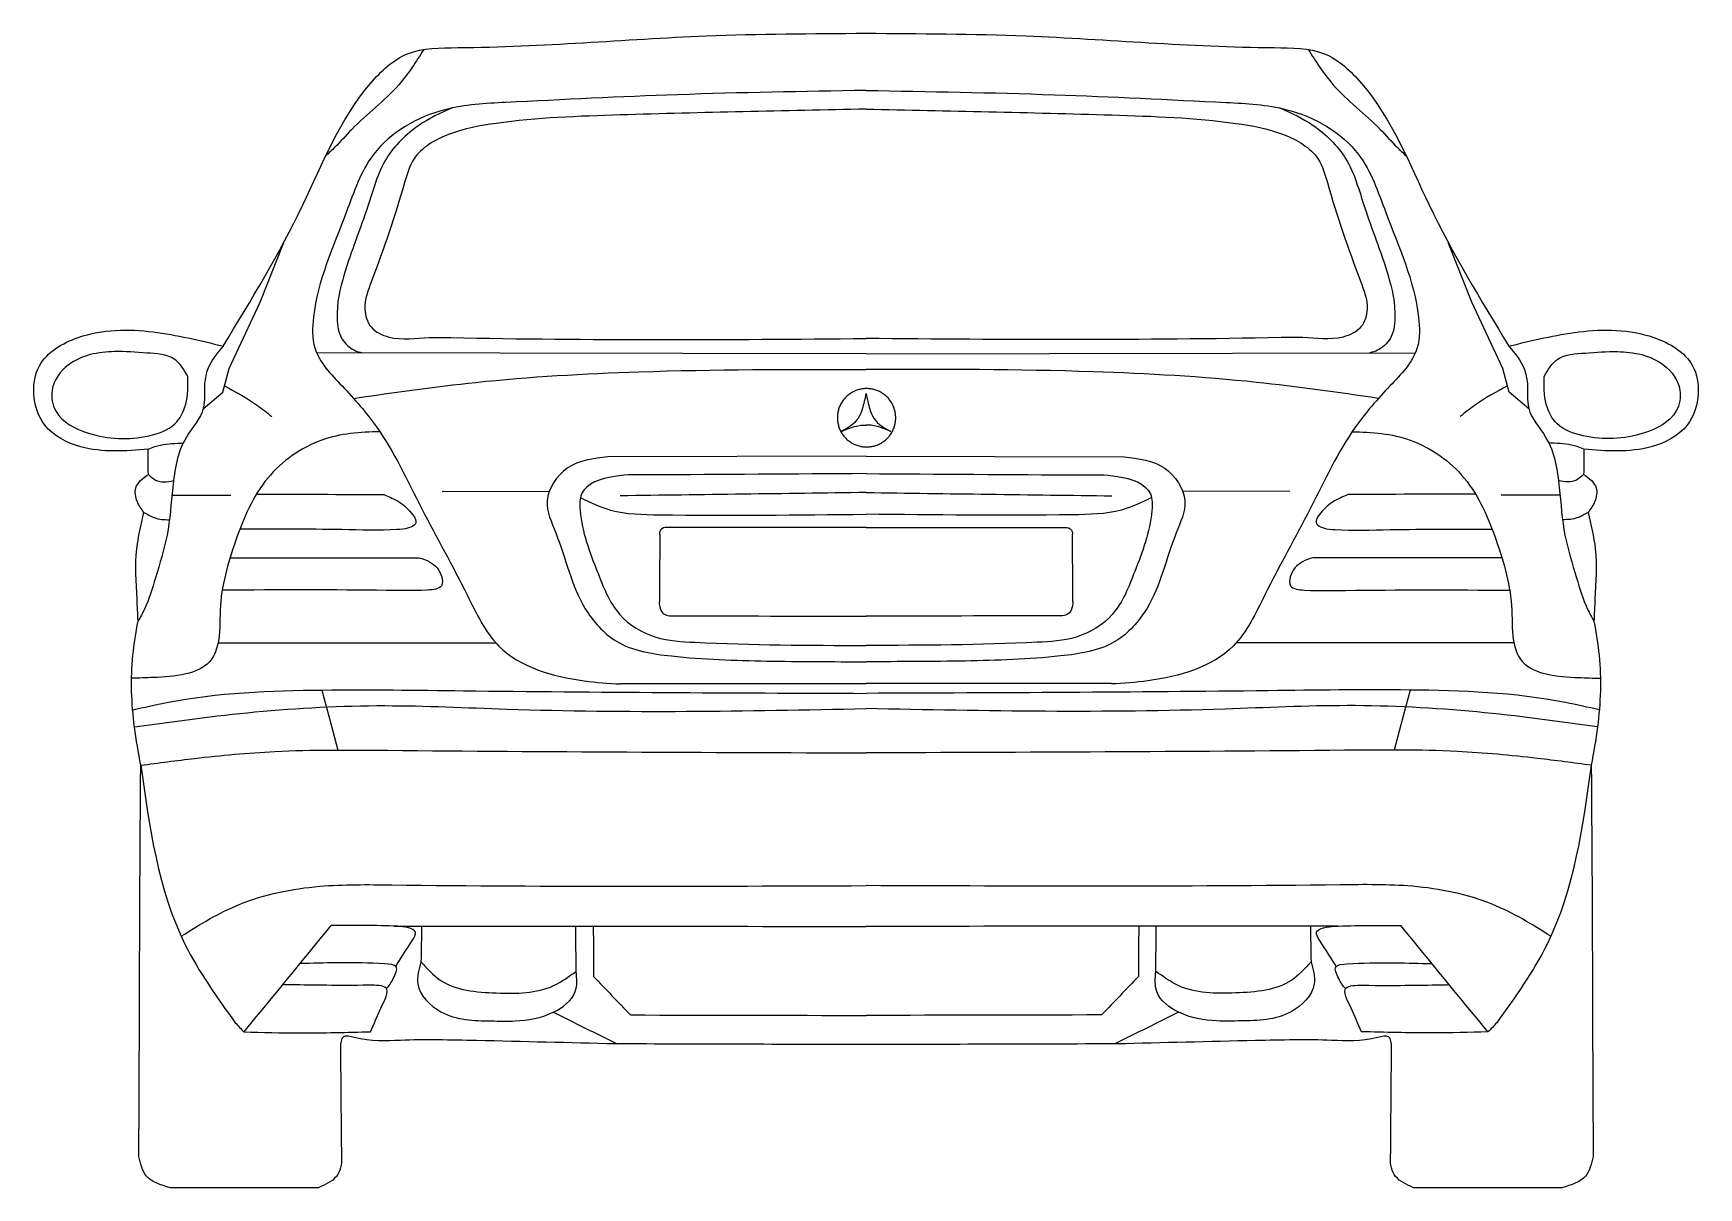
# Model space of a CAD drawing. Header units: millimetres. Extents: x 500 to 16522, y -4 to 2093.
# Drawn here: x 8763 to 10994, y 0 to 1547 of the extents above; entities that cross this region are included whole.
import ezdxf

# ---------------------------------------------------------------- set-up
doc = ezdxf.new("R2010")
doc.units = ezdxf.units.MM
doc.header["$MEASUREMENT"] = 0
doc.layers.add('inner', color=180, linetype='Continuous')
doc.layers.add('outer', color=200, linetype='Continuous')

msp = doc.modelspace()

# ---------------------------------------------------------------- linework, layer by layer
at = {"layer": 'inner'}
for points in [[(9067.1, 1186.7), (9098.7, 1266.9)], [(10690.4, 1186.7), (10658.8, 1266.9)], [(9025.7, 1097.8), (9067.1, 1186.7)], [(10731.8, 1097.8), (10690.4, 1186.7)], [(9878.8, 1117.7), (9142.6, 1118.9)], [(9878.8, 1117.7), (10614.9, 1118.9)], [(9017, 1066.1), (9025.7, 1097.8)], [(10740.6, 1066.1), (10731.8, 1097.8)], [(8990.6, 1043.6), (9017, 1066.1)], [(10766.9, 1043.6), (10740.6, 1066.1)], [(9878.8, 980.3), (9532.9, 979.3)], [(9878.8, 980.3), (10224.7, 979.3)], [(8948.8, 927.9), (9027.7, 927.9)], [(9311.1, 933.4), (9454.3, 933.1)], [(10446.5, 933.4), (10303.2, 933.1)], [(10808.7, 927.9), (10729.8, 927.9)], [(9010.8, 730.4), (9382.6, 730.4)], [(10746.7, 730.4), (10374.9, 730.4)], [(9549.7, 675.6), (9878.8, 675.6)], [(10207.8, 675.6), (9878.8, 675.6)], [(9149.8, 666.9), (9162.1, 620.3)], [(10607.7, 666.9), (10595.4, 620.3)], [(9162.1, 620.3), (9170.9, 586.5)], [(10595.4, 620.3), (10586.6, 586.5)]]:
    msp.add_lwpolyline(points, dxfattribs=at)
msp.add_lwpolyline([(9918.6, 1031.8), (9918.6, 1033.2), (9918.5, 1034.5), (9918.4, 1035.9), (9918.2, 1037.2), (9918, 1038.6), (9917.8, 1039.9), (9917.5, 1041.2), (9917.1, 1042.5), (9916.7, 1043.8), (9916.3, 1045.1), (9915.8, 1046.4), (9915.3, 1047.6), (9914.7, 1048.9), (9914.1, 1050.1), (9913.4, 1051.3), (9912.7, 1052.4), (9912, 1053.6), (9911.2, 1054.7), (9910.4, 1055.8), (9909.6, 1056.8), (9908.7, 1057.9), (9907.8, 1058.9), (9906.8, 1059.8), (9905.8, 1060.8), (9904.8, 1061.7), (9903.7, 1062.5), (9902.7, 1063.3), (9901.5, 1064.1), (9900.4, 1064.9), (9899.3, 1065.6), (9898.1, 1066.2), (9896.9, 1066.9), (9895.6, 1067.4), (9894.4, 1068), (9893.1, 1068.5), (9891.8, 1068.9), (9890.5, 1069.3), (9889.2, 1069.7), (9887.9, 1070), (9886.6, 1070.3), (9885.2, 1070.5), (9883.9, 1070.7), (9882.5, 1070.8), (9881.2, 1070.9), (9879.8, 1070.9), (9878.5, 1070.9), (9877.1, 1070.9), (9875.8, 1070.8), (9874.4, 1070.6), (9873.1, 1070.4), (9871.7, 1070.2), (9870.4, 1069.9), (9869.1, 1069.5), (9867.8, 1069.1), (9866.5, 1068.7), (9865.2, 1068.2), (9864, 1067.7), (9862.7, 1067.2), (9861.5, 1066.6), (9860.3, 1065.9), (9859.2, 1065.2), (9858, 1064.5), (9856.9, 1063.7), (9855.8, 1062.9), (9854.7, 1062.1), (9853.7, 1061.2), (9852.7, 1060.3), (9851.7, 1059.4), (9850.8, 1058.4), (9849.9, 1057.4), (9849, 1056.3), (9848.2, 1055.2), (9847.4, 1054.1), (9846.6, 1053), (9845.9, 1051.9), (9845.2, 1050.7), (9844.6, 1049.5), (9844, 1048.3), (9843.4, 1047), (9842.9, 1045.8), (9842.5, 1044.5), (9842.1, 1043.2), (9841.7, 1041.9), (9841.4, 1040.6), (9841.1, 1039.2), (9840.8, 1037.9), (9840.7, 1036.5), (9840.5, 1035.2), (9840.4, 1033.8), (9840.4, 1032.5), (9840.4, 1031.1), (9840.4, 1029.8), (9840.5, 1028.4), (9840.7, 1027.1), (9840.8, 1025.7), (9841.1, 1024.4), (9841.4, 1023.1), (9841.7, 1021.7), (9842.1, 1020.4), (9842.5, 1019.1), (9842.9, 1017.9), (9843.4, 1016.6), (9844, 1015.4), (9844.6, 1014.1), (9845.2, 1012.9), (9845.9, 1011.8), (9846.6, 1010.6), (9847.4, 1009.5), (9848.2, 1008.4), (9849, 1007.3), (9849.9, 1006.3), (9850.8, 1005.2), (9851.7, 1004.3), (9852.7, 1003.3), (9853.7, 1002.4), (9854.7, 1001.5), (9855.8, 1000.7), (9856.9, 999.9), (9858, 999.1), (9859.2, 998.4), (9860.3, 997.7), (9861.5, 997.1), (9862.7, 996.5), (9864, 995.9), (9865.2, 995.4), (9866.5, 994.9), (9867.8, 994.5), (9869.1, 994.1), (9870.4, 993.8), (9871.7, 993.5), (9873.1, 993.2), (9874.4, 993), (9875.8, 992.9), (9877.1, 992.8), (9878.5, 992.7), (9879.8, 992.7), (9881.2, 992.7), (9882.5, 992.8), (9883.9, 992.9), (9885.2, 993.1), (9886.6, 993.3), (9887.9, 993.6), (9889.2, 993.9), (9890.5, 994.3), (9891.8, 994.7), (9893.1, 995.1), (9894.4, 995.6), (9895.6, 996.2), (9896.9, 996.7), (9898.1, 997.4), (9899.3, 998), (9900.4, 998.7), (9901.5, 999.5), (9902.7, 1000.3), (9903.7, 1001.1), (9904.8, 1002), (9905.8, 1002.9), (9906.8, 1003.8), (9907.8, 1004.7), (9908.7, 1005.7), (9909.6, 1006.8), (9910.4, 1007.8), (9911.2, 1008.9), (9912, 1010), (9912.7, 1011.2), (9913.4, 1012.3), (9914.1, 1013.5), (9914.7, 1014.7), (9915.3, 1016), (9915.8, 1017.2), (9916.3, 1018.5), (9916.7, 1019.8), (9917.1, 1021.1), (9917.5, 1022.4), (9917.8, 1023.7), (9918, 1025), (9918.2, 1026.4), (9918.4, 1027.7), (9918.5, 1029.1), (9918.6, 1030.4)], close=True, dxfattribs=at)
for points, knots in [([(9286.2, 1525.4), (9275.9, 1508.9), (9249.6, 1468.1), (9201.1, 1432.3), (9171.2, 1397.9), (9159.2, 1386.6), (9155, 1382.9)], [10.030614, 10.030614, 10.030614, 10.030614, 67.996351, 154.930587, 187.755443, 204.529092, 204.529092, 204.529092, 204.529092]), ([(10471.4, 1525.4), (10481.6, 1508.9), (10507.9, 1468.1), (10556.4, 1432.3), (10586.3, 1397.9), (10598.3, 1386.6), (10602.5, 1382.9)], [10.030614, 10.030614, 10.030614, 10.030614, 67.996351, 154.930587, 187.755443, 204.529092, 204.529092, 204.529092, 204.529092]), ([(9878.8, 1470.5), (9794.6, 1469.1), (9633.6, 1466.3), (9445.4, 1456.8), (9303.9, 1449.8), (9213.8, 1398.9), (9176.8, 1286.2), (9138.4, 1204), (9135.8, 1116.3), (9180, 1071.9), (9236.6, 1008), (9283.2, 906.8), (9337.5, 811.1), (9386.5, 705.5), (9475.7, 680.4), (9533.7, 675.7), (9549.7, 675.1)], [16.484265, 16.484265, 16.484265, 16.484265, 268.978352, 499.536168, 581.453085, 694.588591, 780.299065, 927.498769, 968.757172, 1031.359096, 1103.040028, 1228.426308, 1358.969169, 1439.57369, 1562.879244, 1610.714871, 1610.714871, 1610.714871, 1610.714871]), ([(9878.8, 1470.5), (9962.9, 1469.1), (10123.9, 1466.3), (10312.1, 1456.8), (10453.6, 1449.8), (10543.7, 1398.9), (10580.7, 1286.2), (10619.1, 1204), (10621.7, 1116.3), (10577.5, 1071.9), (10520.9, 1008), (10474.4, 906.8), (10420, 811.1), (10371, 705.5), (10281.8, 680.4), (10223.9, 675.7), (10207.8, 675.1)], [16.484265, 16.484265, 16.484265, 16.484265, 268.978352, 499.536168, 581.453085, 694.588591, 780.299065, 927.498769, 968.757172, 1031.359096, 1103.040028, 1228.426308, 1358.969169, 1439.57369, 1562.879244, 1610.714871, 1610.714871, 1610.714871, 1610.714871]), ([(9324.3, 1447), (9308.6, 1440.5), (9275, 1423.8), (9229.7, 1380.2), (9209.9, 1305.5), (9181.3, 1236.6), (9167.2, 1176), (9172.9, 1137.9), (9189.6, 1123), (9200.1, 1119.6), (9203.6, 1118.9)], [46.170889, 46.170889, 46.170889, 46.170889, 96.904554, 158.782962, 227.258566, 323.907533, 383.782198, 411.977386, 434.526134, 445.632964, 445.632964, 445.632964, 445.632964]), ([(9878.8, 1445.4), (9769.2, 1443.2), (9604.2, 1439.8), (9415.9, 1433.2), (9322.1, 1416.1), (9272.3, 1388), (9250.8, 1312), (9229.1, 1247.2), (9203.7, 1182.5), (9213, 1150.3), (9248.3, 1134.1), (9285.3, 1140.1), (9498.3, 1135.4), (9693.3, 1136.3), (9878.8, 1138.1)], [25.14817, 25.14817, 25.14817, 25.14817, 354.506711, 520.937174, 586.541585, 643.636944, 677.24206, 816.53328, 855.115507, 880.507132, 908.083681, 962.186523, 991.11932, 1547.263517, 1547.263517, 1547.263517, 1547.263517]), ([(9878.8, 1445.4), (9988.3, 1443.2), (10153.3, 1439.8), (10341.6, 1433.2), (10435.5, 1416.1), (10485.2, 1388), (10506.7, 1312), (10528.4, 1247.2), (10553.8, 1182.5), (10544.5, 1150.3), (10509.2, 1134.1), (10472.2, 1140.1), (10259.2, 1135.4), (10064.2, 1136.3), (9878.8, 1138.1)], [25.14817, 25.14817, 25.14817, 25.14817, 354.506711, 520.937174, 586.541585, 643.636944, 677.24206, 816.53328, 855.115507, 880.507132, 908.083681, 962.186523, 991.11932, 1547.263517, 1547.263517, 1547.263517, 1547.263517]), ([(10433.2, 1447), (10448.9, 1440.5), (10482.5, 1423.8), (10527.8, 1380.2), (10547.7, 1305.5), (10576.2, 1236.6), (10590.3, 1176), (10584.6, 1137.9), (10567.9, 1123), (10557.5, 1119.6), (10553.9, 1118.9)], [46.170889, 46.170889, 46.170889, 46.170889, 96.904554, 158.782962, 227.258566, 323.907533, 383.782198, 411.977386, 434.526134, 445.632964, 445.632964, 445.632964, 445.632964]), ([(8970.1, 1086.9), (8970.3, 1074.5), (8970.5, 1052), (8953.8, 1018.2), (8903.4, 1001.2), (8846.4, 1003.5), (8792.2, 1030.2), (8784, 1073.7), (8813.2, 1113.4), (8865.8, 1122.8), (8912.2, 1118.3), (8953.1, 1116.7), (8964.9, 1096.1), (8970.1, 1086.9)], [0, 0, 0, 0, 37.089474, 67.069826, 105.5394, 186.680356, 239.380322, 267.579658, 307.829145, 372.338441, 415.68856, 453.190056, 482.980672, 482.980672, 482.980672, 482.980672]), ([(9017.3, 1127.8), (9009.4, 1118.3), (8997.1, 1103.4), (8990.8, 1073.6), (8995.7, 1039.3), (8958.3, 1000.8), (8949, 940), (8945.1, 875.8), (8927.9, 822.2), (8916.8, 782.8), (8906.4, 764.5), (8903.4, 759.1)], [0, 0, 0, 0, 36.580049, 56.687618, 89.925359, 134.883811, 204.623081, 269.22943, 328.223502, 372.772748, 391.243105, 391.243105, 391.243105, 391.243105]), ([(10740.2, 1127.8), (10748.1, 1118.3), (10760.4, 1103.4), (10766.7, 1073.6), (10761.8, 1039.3), (10799.2, 1000.8), (10808.5, 940), (10812.4, 875.8), (10829.6, 822.2), (10840.8, 782.8), (10851.1, 764.5), (10854.1, 759.1)], [0, 0, 0, 0, 36.580049, 56.687618, 89.925359, 134.883811, 204.623081, 269.22943, 328.223502, 372.772748, 391.243105, 391.243105, 391.243105, 391.243105]), ([(10787.4, 1086.9), (10787.2, 1074.5), (10787, 1052), (10803.7, 1018.2), (10854.1, 1001.2), (10911.1, 1003.5), (10965.3, 1030.2), (10973.5, 1073.7), (10944.3, 1113.4), (10891.7, 1122.8), (10845.3, 1118.3), (10804.4, 1116.7), (10792.6, 1096.1), (10787.4, 1086.9)], [0, 0, 0, 0, 37.089474, 67.069826, 105.5394, 186.680356, 239.380322, 267.579658, 307.829145, 372.338441, 415.68856, 453.190056, 482.980672, 482.980672, 482.980672, 482.980672]), ([(9192.2, 1057.7), (9246.6, 1065.8), (9373.5, 1083.8), (9602.9, 1096.7), (9777.3, 1096.8), (9878.8, 1096.5)], [31.151061, 31.151061, 31.151061, 31.151061, 196.291961, 415.344876, 719.638169, 719.638169, 719.638169, 719.638169]), ([(10565.3, 1057.7), (10510.9, 1065.8), (10384.1, 1083.8), (10154.6, 1096.7), (9980.2, 1096.8), (9878.8, 1096.5)], [31.151061, 31.151061, 31.151061, 31.151061, 196.291961, 415.344876, 719.638169, 719.638169, 719.638169, 719.638169]), ([(9019.2, 1074.4), (9034.5, 1066.4), (9056.6, 1054.3), (9076.2, 1038.6), (9082.5, 1033.6)], [9.454758, 9.454758, 9.454758, 9.454758, 60.914198, 84.905978, 84.905978, 84.905978, 84.905978]), ([(10738.3, 1074.4), (10723, 1066.4), (10700.9, 1054.3), (10681.3, 1038.6), (10675, 1033.6)], [9.454758, 9.454758, 9.454758, 9.454758, 60.914198, 84.905978, 84.905978, 84.905978, 84.905978]), ([(9878.8, 1064.2), (9877.2, 1057.1), (9873.5, 1040.7), (9865.7, 1023.4), (9836.7, 1009.3), (9863.5, 1021.5), (9874.4, 1022.1), (9878.8, 1022.1)], [0, 0, 0, 0, 21.368167, 49.587944, 63.582573, 83.095358, 97.757994, 97.757994, 97.757994, 97.757994]), ([(9878.8, 1064.2), (9880.3, 1057.1), (9884, 1040.7), (9891.8, 1023.4), (9920.8, 1009.3), (9894, 1021.5), (9883.1, 1022.1), (9878.8, 1022.1)], [0, 0, 0, 0, 21.368167, 49.587944, 63.582573, 83.095358, 97.757994, 97.757994, 97.757994, 97.757994]), ([(9227.5, 1013), (9200.8, 1012.9), (9145, 1008.1), (9068.8, 954.6), (9032.3, 867.5), (9010.5, 790.8), (9014.5, 734.3), (8999.6, 699.3), (8964.5, 685.6), (8928.8, 683.8), (8904.5, 683), (8894.8, 682.7)], [37.552035, 37.552035, 37.552035, 37.552035, 116.503911, 205.277473, 298.642219, 394.493749, 441.724654, 466.660574, 502.230842, 546.012291, 575.185651, 575.185651, 575.185651, 575.185651]), ([(10530, 1013), (10556.8, 1012.9), (10612.5, 1008.1), (10688.7, 954.6), (10725.2, 867.5), (10747, 790.8), (10743, 734.3), (10757.9, 699.3), (10793, 685.6), (10828.7, 683.8), (10853, 683), (10862.7, 682.7)], [37.552035, 37.552035, 37.552035, 37.552035, 116.503911, 205.277473, 298.642219, 394.493749, 441.724654, 466.660574, 502.230842, 546.012291, 575.185651, 575.185651, 575.185651, 575.185651]), ([(8917, 989.6), (8919.9, 990.9), (8932.4, 996.3), (8948.7, 997.2), (8961.5, 997.9), (8963.9, 998)], [0, 0, 0, 0, 9.422277, 40.771711, 47.854002, 47.854002, 47.854002, 47.854002]), ([(10840.5, 989.6), (10837.6, 990.9), (10825.1, 996.3), (10808.8, 997.2), (10796, 997.9), (10793.6, 998)], [0, 0, 0, 0, 9.422277, 40.771711, 47.854002, 47.854002, 47.854002, 47.854002]), ([(9532.9, 979.3), (9513.6, 977.2), (9476.7, 973.1), (9442.8, 922.3), (9474.2, 856.9), (9487.5, 787.6), (9545.2, 722.4), (9636.2, 708.7), (9747.1, 705.2), (9834.2, 704.9), (9878.8, 704.9)], [0, 0, 0, 0, 56.394481, 107.918131, 152.166587, 261.311728, 321.519781, 397.826458, 525.587845, 658.902243, 658.902243, 658.902243, 658.902243]), ([(10224.7, 979.3), (10243.9, 977.2), (10280.8, 973.1), (10314.7, 922.3), (10283.3, 856.9), (10270, 787.6), (10212.3, 722.4), (10121.3, 708.7), (10010.4, 705.2), (9923.3, 704.9), (9878.8, 704.9)], [0, 0, 0, 0, 56.394481, 107.918131, 152.166587, 261.311728, 321.519781, 397.826458, 525.587845, 658.902243, 658.902243, 658.902243, 658.902243]), ([(8917.2, 956), (8920.3, 953), (8929.6, 944.2), (8942.3, 945.6), (8950.9, 947.6)], [0, 0, 0, 0, 12.548715, 36.961226, 36.961226, 36.961226, 36.961226]), ([(9589.5, 955.2), (9574.2, 955.6), (9542.9, 956.4), (9494.7, 941.2), (9495.5, 884.7), (9516.2, 832.9), (9541.4, 766.1), (9594.8, 733.8), (9708.6, 727.4), (9802.5, 726.7), (9878.8, 726.8)], [0, 0, 0, 0, 47.866955, 97.780487, 120.150356, 204.831747, 269.626354, 326.92646, 379.686392, 608.88577, 608.88577, 608.88577, 608.88577]), ([(10168, 955.2), (10183.4, 955.6), (10214.6, 956.4), (10262.8, 941.2), (10262, 884.7), (10241.3, 832.9), (10216.1, 766.1), (10162.7, 733.8), (10048.9, 727.4), (9955, 726.7), (9878.8, 726.8)], [0, 0, 0, 0, 47.866955, 97.780487, 120.150356, 204.831747, 269.626354, 326.92646, 379.686392, 608.88577, 608.88577, 608.88577, 608.88577]), ([(10840.3, 956), (10837.2, 953), (10827.9, 944.2), (10815.3, 945.6), (10806.6, 947.6)], [0, 0, 0, 0, 12.548715, 36.961226, 36.961226, 36.961226, 36.961226]), ([(9232.5, 929), (9238.3, 926.5), (9251.6, 921), (9266.1, 910.1), (9280.5, 890.1), (9263.8, 882.7), (9232, 880.5), (9155, 882.8), (9085, 882.7), (9039.8, 882.3)], [0, 0, 0, 0, 18.660805, 42.129275, 60.58566, 71.273263, 87.026101, 160.828978, 297.308495, 297.308495, 297.308495, 297.308495]), ([(9496.2, 924.9), (9509.3, 918.1), (9542.6, 902.7), (9673.7, 900.5), (9787.3, 901.5), (9878.8, 902.6)], [13.272081, 13.272081, 13.272081, 13.272081, 57.097032, 123.089864, 399.360028, 399.360028, 399.360028, 399.360028]), ([(10261.3, 924.9), (10248.2, 918.1), (10214.9, 902.7), (10083.8, 900.5), (9970.2, 901.5), (9878.8, 902.6)], [13.272081, 13.272081, 13.272081, 13.272081, 57.097032, 123.089864, 399.360028, 399.360028, 399.360028, 399.360028]), ([(10525, 929), (10519.2, 926.5), (10506, 921), (10491.4, 910.1), (10477, 890.1), (10493.7, 882.7), (10525.5, 880.5), (10602.5, 882.8), (10672.5, 882.7), (10717.8, 882.3)], [0, 0, 0, 0, 18.660805, 42.129275, 60.58566, 71.273263, 87.026101, 160.828978, 297.308495, 297.308495, 297.308495, 297.308495]), ([(8911.2, 905), (8915.8, 902.3), (8926.3, 896.1), (8938.4, 895.1), (8945.4, 895.2)], [0, 0, 0, 0, 15.561329, 36.313275, 36.313275, 36.313275, 36.313275]), ([(10846.3, 905), (10841.7, 902.3), (10831.2, 896.1), (10819.1, 895.1), (10812.1, 895.2)], [0, 0, 0, 0, 15.561329, 36.313275, 36.313275, 36.313275, 36.313275]), ([(9615, 884.6), (9611.4, 884.8), (9606.2, 885.1), (9601.6, 878.9), (9602.2, 875.3), (9602.6, 873.3)], [0, 0, 0, 0, 9.808236, 14.688327, 20.548976, 20.548976, 20.548976, 20.548976]), ([(10142.5, 884.6), (10146.1, 884.8), (10151.4, 885.1), (10155.9, 878.9), (10155.3, 875.3), (10154.9, 873.3)], [0, 0, 0, 0, 9.808236, 14.688327, 20.548976, 20.548976, 20.548976, 20.548976]), ([(9280.2, 844.3), (9284.9, 842.8), (9297.8, 838.5), (9311, 824.7), (9312, 802.1), (9275.6, 799.7), (9186, 801.5), (9092.3, 801.2), (9016.3, 800.7)], [0, 0, 0, 0, 14.80852, 40.8465, 52.756643, 72.470673, 127.939311, 349.031371, 349.031371, 349.031371, 349.031371]), ([(10477.3, 844.3), (10472.6, 842.8), (10459.7, 838.5), (10446.5, 824.7), (10445.5, 802.1), (10481.9, 799.7), (10571.5, 801.5), (10665.2, 801.2), (10741.3, 800.7)], [0, 0, 0, 0, 14.80852, 40.8465, 52.756643, 72.470673, 127.939311, 349.031371, 349.031371, 349.031371, 349.031371]), ([(9601.8, 781.9), (9602.8, 777.3), (9604.9, 766.6), (9616.3, 766.4), (9622.8, 766.3)], [0, 0, 0, 0, 12.72396, 29.563611, 29.563611, 29.563611, 29.563611]), ([(10155.7, 781.9), (10154.7, 777.3), (10152.6, 766.6), (10141.2, 766.4), (10134.7, 766.3)], [0, 0, 0, 0, 12.72396, 29.563611, 29.563611, 29.563611, 29.563611]), ([(8896.2, 640.2), (8911.3, 643.8), (8994.6, 663), (9144, 668.6), (9456.1, 664.2), (9698.8, 663.1), (9878.8, 662.5)], [31.1532, 31.1532, 31.1532, 31.1532, 77.573508, 287.635769, 475.999709, 1015.504267, 1015.504267, 1015.504267, 1015.504267]), ([(10861.3, 640.2), (10846.2, 643.8), (10762.9, 663), (10613.5, 668.6), (10301.4, 664.2), (10058.7, 663.1), (9878.8, 662.5)], [31.1532, 31.1532, 31.1532, 31.1532, 77.573508, 287.635769, 475.999709, 1015.504267, 1015.504267, 1015.504267, 1015.504267]), ([(8898.7, 617.4), (8952.4, 625.2), (9063.6, 640.2), (9230.6, 648.9), (9503.4, 635.2), (9718.3, 638.6), (9878.8, 642.1)], [56.171022, 56.171022, 56.171022, 56.171022, 218.840382, 392.942269, 556.65475, 1037.798023, 1037.798023, 1037.798023, 1037.798023]), ([(10858.8, 617.4), (10805.1, 625.2), (10693.9, 640.2), (10526.9, 648.9), (10254.2, 635.2), (10039.2, 638.6), (9878.8, 642.1)], [56.171022, 56.171022, 56.171022, 56.171022, 218.840382, 392.942269, 556.65475, 1037.798023, 1037.798023, 1037.798023, 1037.798023]), ([(8907, 566.2), (8931, 569.3), (8990.7, 577.2), (9100.9, 587.5), (9401.1, 584.4), (9665.1, 583.4), (9878.8, 582.7)], [0, 0, 0, 0, 72.663355, 180.534984, 331.619976, 972.694058, 972.694058, 972.694058, 972.694058]), ([(10850.5, 566.2), (10826.5, 569.3), (10766.8, 577.2), (10656.6, 587.5), (10356.4, 584.4), (10092.4, 583.4), (9878.8, 582.7)], [0, 0, 0, 0, 72.663355, 180.534984, 331.619976, 972.694058, 972.694058, 972.694058, 972.694058]), ([(8907, 566.2), (8918.6, 482.7), (8936.1, 357.1), (9009.1, 255.3), (9033.7, 221)], [0, 0, 0, 0, 246.927263, 372.064914, 372.064914, 372.064914, 372.064914]), ([(10850.5, 566.2), (10838.9, 482.7), (10821.4, 357.1), (10748.4, 255.3), (10723.8, 221)], [0, 0, 0, 0, 246.927263, 372.064914, 372.064914, 372.064914, 372.064914]), ([(8961.3, 336.9), (8986.3, 353.1), (9043.3, 387.4), (9142.1, 407.2), (9422.8, 403.2), (9666.9, 404), (9878.8, 404.8)], [28.65444, 28.65444, 28.65444, 28.65444, 117.41546, 227.761643, 324.630233, 959.947016, 959.947016, 959.947016, 959.947016]), ([(10796.2, 336.9), (10771.2, 353.1), (10714.2, 387.4), (10615.4, 407.2), (10334.7, 403.2), (10090.6, 404), (9878.8, 404.8)], [28.65444, 28.65444, 28.65444, 28.65444, 117.41546, 227.761643, 324.630233, 959.947016, 959.947016, 959.947016, 959.947016]), ([(9248.7, 296.5), (9255.3, 307.2), (9264, 321.2), (9278.8, 343.3), (9263.8, 349.5), (9228, 351.8), (9192.5, 351.6), (9162.2, 351.4)], [6.067189, 6.067189, 6.067189, 6.067189, 47.204874, 58.702511, 69.62089, 84.800182, 173.537789, 173.537789, 173.537789, 173.537789]), ([(10508.8, 296.5), (10502.3, 307.2), (10493.5, 321.2), (10478.7, 343.3), (10493.7, 349.5), (10529.5, 351.8), (10565, 351.6), (10595.3, 351.4)], [6.067189, 6.067189, 6.067189, 6.067189, 47.204874, 58.702511, 69.62089, 84.800182, 173.537789, 173.537789, 173.537789, 173.537789]), ([(9236.1, 267), (9240, 270), (9245.7, 280.8), (9254.4, 298.7), (9196.1, 302.5), (9159, 301.4), (9126.9, 300.4), (9124.7, 300.3), (9122.5, 300.3), (9120.3, 300.2)], [7.219726, 7.219726, 7.219726, 7.219726, 22.265221, 39.748994, 56.107444, 163.064176, 163.064176, 163.064176, 170.428342, 170.428342, 170.428342, 170.428342]), ([(9282.5, 302.8), (9279.6, 292.7), (9272.2, 266.4), (9313.5, 224.3), (9364.5, 223.9), (9415.5, 222.5), (9456.4, 229.3), (9493.3, 256.8), (9491.3, 280.4), (9490.4, 289.9)], [0, 0, 0, 0, 29.854427, 78.331997, 147.105579, 179.093773, 231.468792, 271.915775, 299.034718, 299.034718, 299.034718, 299.034718]), ([(9282.5, 302.8), (9290.6, 293.8), (9316.3, 265.2), (9384, 259.8), (9449.6, 260.3), (9480.6, 282.8), (9490.4, 289.9)], [0, 0, 0, 0, 35.654665, 112.649441, 190.169691, 225.82354, 225.82354, 225.82354, 225.82354]), ([(10475, 302.8), (10477.9, 292.7), (10485.3, 266.4), (10444, 224.3), (10393, 223.9), (10342, 222.5), (10301.1, 229.3), (10264.2, 256.8), (10266.3, 280.4), (10267.1, 289.9)], [0, 0, 0, 0, 29.854427, 78.331997, 147.105579, 179.093773, 231.468792, 271.915775, 299.034718, 299.034718, 299.034718, 299.034718]), ([(10475, 302.8), (10466.9, 293.8), (10441.2, 265.2), (10373.5, 259.8), (10307.9, 260.3), (10276.9, 282.8), (10267.1, 289.9)], [0, 0, 0, 0, 35.654665, 112.649441, 190.169691, 225.82354, 225.82354, 225.82354, 225.82354]), ([(10521.4, 267), (10517.6, 270), (10511.8, 280.8), (10503.1, 298.7), (10561.4, 302.5), (10598.5, 301.4), (10630.6, 300.4), (10632.8, 300.3), (10635, 300.3), (10637.2, 300.2)], [7.219726, 7.219726, 7.219726, 7.219726, 22.265221, 39.748994, 56.107444, 163.064176, 163.064176, 163.064176, 170.428342, 170.428342, 170.428342, 170.428342]), ([(9228.5, 240.4), (9234.1, 251.5), (9244.4, 271.7), (9177.2, 270.7), (9139.4, 271.4), (9108.4, 271.9), (9104.7, 272), (9101, 272), (9097.3, 272.1)], [0, 0, 0, 0, 28.075617, 50.95564, 155.623398, 155.623398, 155.623398, 168.176348, 168.176348, 168.176348, 168.176348]), ([(10529, 240.4), (10523.4, 251.5), (10513.1, 271.7), (10580.3, 270.7), (10618.1, 271.4), (10649.1, 271.9), (10652.8, 272), (10656.5, 272), (10660.2, 272.1)], [0, 0, 0, 0, 28.075617, 50.95564, 155.623398, 155.623398, 155.623398, 168.176348, 168.176348, 168.176348, 168.176348]), ([(9045.4, 208.7), (9070.3, 208.1), (9126.9, 206.7), (9183.4, 208.2), (9215, 209)], [0, 0, 0, 0, 74.837368, 169.588345, 169.588345, 169.588345, 169.588345]), ([(10712.1, 208.7), (10687.2, 208.1), (10630.6, 206.7), (10574.1, 208.2), (10542.5, 209)], [0, 0, 0, 0, 74.837368, 169.588345, 169.588345, 169.588345, 169.588345])]:
    msp.add_open_spline(points, degree=3, knots=knots, dxfattribs=at)
for points in [[(9878.8, 957), (9782.3, 956.4), (9685.9, 955.8), (9589.5, 955.2)], [(9878.8, 957), (9975.2, 956.4), (10071.6, 955.8), (10168, 955.2)], [(9062, 929.4), (9118.8, 929.3), (9175.6, 929.2), (9232.5, 929)], [(9878.8, 931.6), (9768.9, 930.1), (9659.1, 928.7), (9549.3, 927.2)], [(9878.8, 931.6), (9988.6, 930.1), (10098.4, 928.7), (10208.2, 927.2)], [(10695.5, 929.4), (10638.7, 929.3), (10581.9, 929.2), (10525, 929)], [(9602.6, 873.3), (9602.3, 842.8), (9602.1, 812.4), (9601.8, 781.9)], [(9878.8, 884.6), (9790.8, 884.6), (9702.9, 884.6), (9615, 884.6)], [(9878.8, 884.6), (9966.7, 884.6), (10054.6, 884.6), (10142.5, 884.6)], [(10154.9, 873.3), (10155.2, 842.8), (10155.4, 812.4), (10155.7, 781.9)], [(9026.7, 844.3), (9111.2, 844.3), (9195.7, 844.3), (9280.2, 844.3)], [(10730.8, 844.3), (10646.3, 844.3), (10561.8, 844.3), (10477.3, 844.3)], [(9622.8, 766.3), (9708.1, 766.2), (9793.4, 766.1), (9878.8, 765.9)], [(10134.7, 766.3), (10049.4, 766.2), (9964.1, 766.1), (9878.8, 765.9)], [(9045.4, 208.7), (9084.3, 256.3), (9123.2, 303.8), (9162.2, 351.4)], [(9246.5, 350.5), (9457.3, 350.4), (9668, 350.3), (9878.8, 350.2)], [(9283.4, 350.5), (9283.1, 334.6), (9282.8, 318.7), (9282.5, 302.8)], [(9490.4, 289.9), (9490.3, 310.1), (9490.1, 330.2), (9489.9, 350.4)], [(9513.3, 350.4), (9513.5, 328), (9513.6, 305.6), (9513.8, 283.1)], [(10511, 350.5), (10300.2, 350.4), (10089.5, 350.3), (9878.8, 350.2)], [(10244.2, 350.4), (10244, 328), (10243.9, 305.6), (10243.7, 283.1)], [(10267.1, 289.9), (10267.3, 310.1), (10267.4, 330.2), (10267.6, 350.4)], [(10474.1, 350.5), (10474.4, 334.6), (10474.7, 318.7), (10475, 302.8)], [(10712.1, 208.7), (10673.2, 256.3), (10634.3, 303.8), (10595.3, 351.4)], [(9513.8, 283.1), (9530.2, 265.9), (9546.6, 248.7), (9563, 231.5)], [(10243.7, 283.1), (10227.3, 265.9), (10210.9, 248.7), (10194.5, 231.5)], [(9215, 209), (9219.5, 219.5), (9224, 229.9), (9228.5, 240.4)], [(9460, 235.3), (9488.4, 221.1), (9516.9, 206.9), (9545.3, 192.7)], [(9563, 231.5), (9668.3, 231.3), (9773.5, 231.1), (9878.8, 230.8)], [(10194.5, 231.5), (10089.3, 231.3), (9984, 231.1), (9878.8, 230.8)], [(10297.5, 235.3), (10269.1, 221.1), (10240.6, 206.9), (10212.2, 192.7)], [(10542.5, 209), (10538, 219.5), (10533.5, 229.9), (10529, 240.4)], [(9033.7, 221), (9037.6, 216.9), (9041.5, 212.8), (9045.4, 208.7)], [(10723.8, 221), (10719.9, 216.9), (10716, 212.8), (10712.1, 208.7)]]:
    msp.add_open_spline(points, degree=3, dxfattribs=at)
at = {"layer": 'outer'}
msp.add_open_spline([(9878.8, 1547.1), (9807.1, 1546.7), (9623.9, 1545.9), (9424.3, 1526.6), (9262.8, 1528.1), (9181, 1451.4), (9125.3, 1304.9), (9055.1, 1189.8), (9017.3, 1127.8), (8986.3, 1135.4), (8922.6, 1151), (8834.6, 1150.8), (8769, 1112.9), (8760.5, 1061.6), (8775.5, 1014.6), (8837.5, 983.2), (8886.7, 987.2), (8917, 989.6), (8917.1, 978.4), (8917.1, 967.2), (8917.2, 956), (8909.9, 950.6), (8897.2, 941.4), (8901.1, 919.1), (8907.9, 909.6), (8911.2, 905), (8907.4, 888.8), (8898.2, 850.7), (8901.6, 801.3), (8903, 769), (8903.4, 759.1), (8900.8, 743.9), (8892.7, 697.2), (8895.2, 631.7), (8904, 583.2), (8907, 566.2), (8906.7, 525.1), (8905.8, 394.5), (8905.4, 263.9), (8905.1, 174.3), (8904.9, 130.2), (8904.7, 86), (8904.5, 41.9), (8906.7, 32.1), (8911.9, 10), (8934, 3.6), (8946.4, 0), (9012.6, 0), (9078.8, 0), (9145, 0), (9154.1, 3.9), (9167.3, 9.6), (9176.1, 26.9), (9175.9, 36.1), (9175.9, 40.9), (9175.4, 89.6), (9175, 138.2), (9174.6, 186.9), (9174.9, 193.5), (9175.4, 206.1), (9212.2, 195), (9265.9, 199.1), (9386.3, 196.6), (9481.3, 194.2), (9542.8, 192.7), (9654.8, 192.4), (9766.8, 192.1), (9878.8, 191.7), (9990.7, 192.1), (10102.7, 192.4), (10214.7, 192.7), (10276.2, 194.2), (10371.3, 196.6), (10491.6, 199.1), (10545.3, 195), (10582.1, 206.1), (10582.6, 193.5), (10582.9, 186.9), (10582.5, 138.2), (10582.1, 89.6), (10581.7, 40.9), (10581.6, 36.1), (10581.4, 26.9), (10590.2, 9.6), (10603.4, 3.9), (10612.5, 0), (10678.7, 0), (10744.9, 0), (10811.1, 0), (10823.5, 3.6), (10845.6, 10), (10850.8, 32.1), (10853.1, 41.9), (10852.8, 86), (10852.6, 130.2), (10852.4, 174.3), (10852.1, 263.9), (10851.7, 394.5), (10850.8, 525.1), (10850.5, 566.2), (10853.5, 583.2), (10862.3, 631.7), (10864.8, 697.2), (10856.7, 743.9), (10854.1, 759.1), (10854.5, 769), (10855.9, 801.3), (10859.3, 850.7), (10850.2, 888.8), (10846.3, 905), (10849.6, 909.6), (10856.4, 919.1), (10860.3, 941.4), (10847.6, 950.6), (10840.3, 956), (10840.4, 967.2), (10840.4, 978.4), (10840.5, 989.6), (10870.8, 987.2), (10920, 983.2), (10982, 1014.6), (10997, 1061.6), (10988.5, 1112.9), (10922.9, 1150.8), (10834.9, 1151), (10771.2, 1135.4), (10740.2, 1127.8), (10702.4, 1189.8), (10632.2, 1304.9), (10576.5, 1451.4), (10494.7, 1528.1), (10333.2, 1526.6), (10133.6, 1545.9), (9950.4, 1546.7), (9878.8, 1547.1)], degree=3, knots=[2007.131147, 2007.131147, 2007.131147, 2007.131147, 2221.367764, 2554.58039, 2622.229593, 2685.884554, 2872.064598, 3089.531328, 3089.531328, 3089.531328, 3185.112033, 3285.685222, 3350.312491, 3388.161787, 3433.026824, 3489.156766, 3579.567607, 3579.567607, 3579.567607, 3613.216451, 3613.216451, 3613.216451, 3637.986958, 3656.095008, 3673.277284, 3673.277284, 3673.277284, 3723.086744, 3790.182059, 3820.120502, 3820.120502, 3820.120502, 3866.18652, 3962.339748, 4014.262295, 4014.262295, 4014.262295, 4137.537564, 4406.074645, 4406.074645, 4406.074645, 4538.568038, 4538.568038, 4538.568038, 4566.773561, 4602.090721, 4602.090721, 4602.090721, 4800.761543, 4800.761543, 4800.761543, 4829.273788, 4841.945101, 4856.33888, 4856.33888, 4856.33888, 5002.323438, 5002.323438, 5002.323438, 5018.232243, 5032.55604, 5094.785789, 5196.57831, 5382.669271, 5382.669271, 5382.669271, 5718.604481, 5718.604481, 5718.604481, 6054.53969, 6054.53969, 6054.53969, 6240.630652, 6342.423173, 6404.652921, 6418.976719, 6434.885523, 6434.885523, 6434.885523, 6580.870081, 6580.870081, 6580.870081, 6595.263861, 6607.935174, 6636.447419, 6636.447419, 6636.447419, 6835.118241, 6835.118241, 6835.118241, 6870.435401, 6898.640924, 6898.640924, 6898.640924, 7031.134316, 7031.134316, 7031.134316, 7299.671397, 7422.946667, 7422.946667, 7422.946667, 7474.869214, 7571.022441, 7617.088459, 7617.088459, 7617.088459, 7647.026903, 7714.122218, 7763.931678, 7763.931678, 7763.931678, 7781.113954, 7799.222004, 7823.992511, 7823.992511, 7823.992511, 7857.641355, 7857.641355, 7857.641355, 7948.052196, 8004.182138, 8049.047174, 8086.896471, 8151.52374, 8252.096928, 8347.677634, 8347.677634, 8347.677634, 8565.144364, 8751.324407, 8814.979369, 8882.628571, 9215.841197, 9430.077814, 9430.077814, 9430.077814, 9430.077814], dxfattribs=at)

doc.saveas('drawing.dxf')
